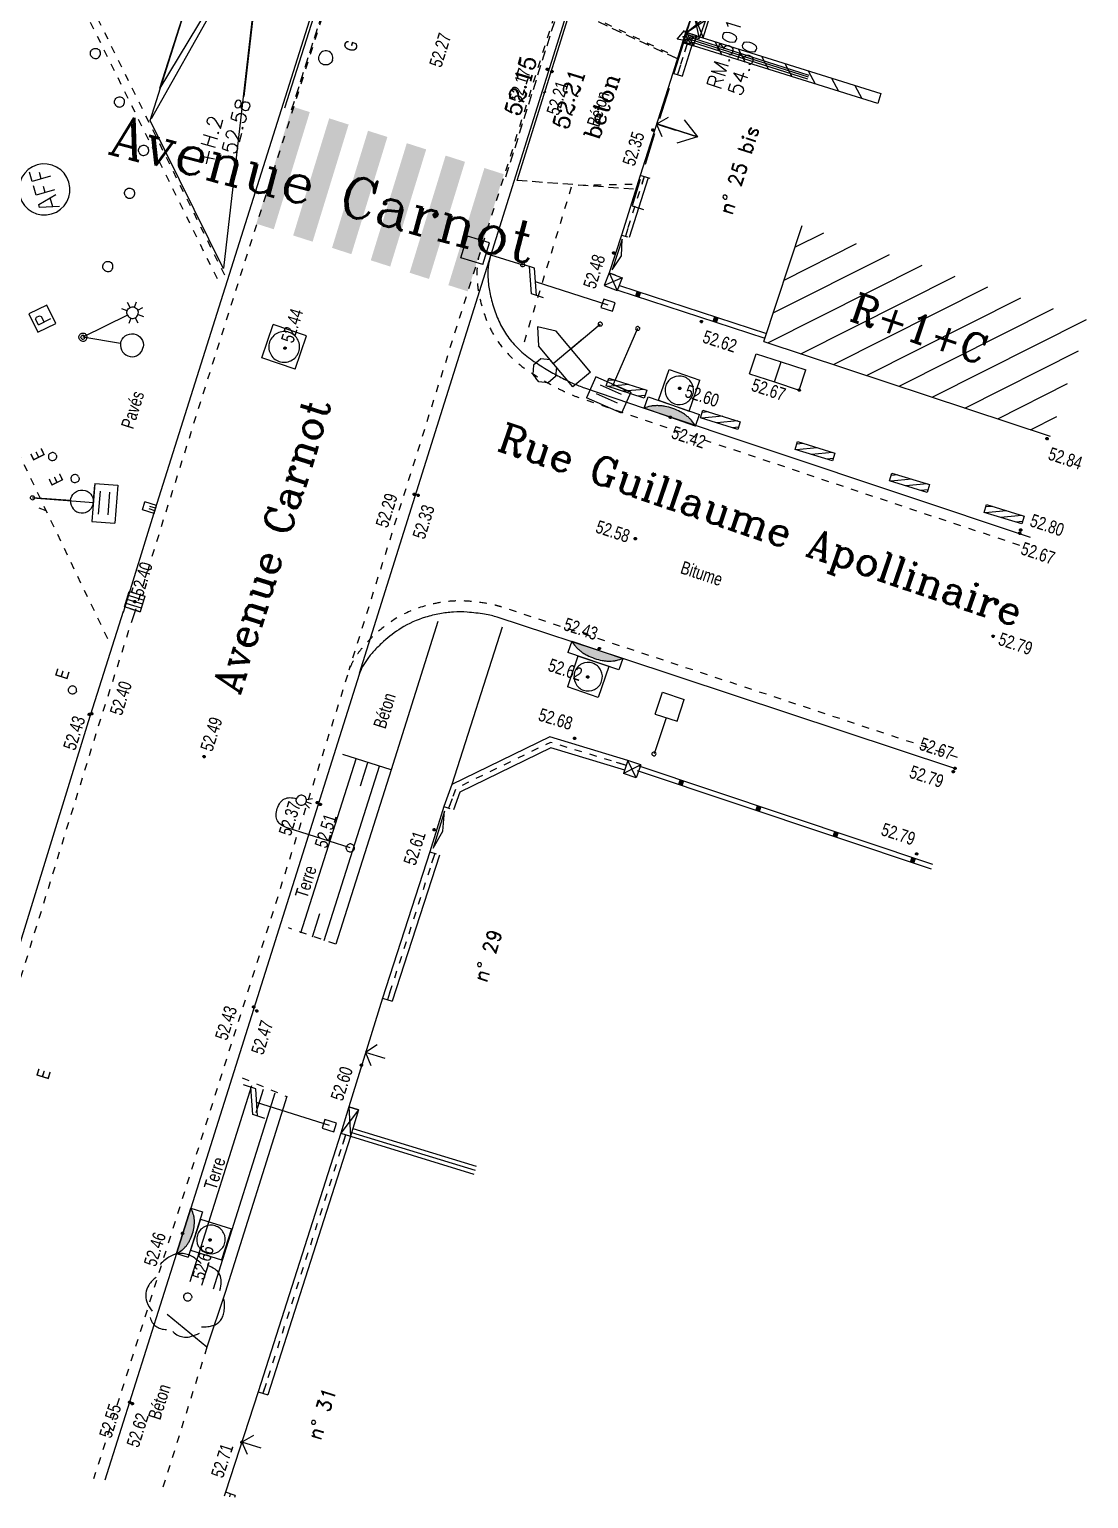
# Model space of a CAD drawing. Extents: x 661856 to 662117, y 6866905 to 6867165.
# Drawn here: x 662031.04 to 662057.04, y 6866904.62 to 6866940.68 of the extents above; entities that cross this region are included whole.
import ezdxf
from ezdxf.enums import TextEntityAlignment as Align

# ---------------------------------------------------------------- set-up
doc = ezdxf.new("R2010")
doc.units = 0
for name, pattern in [('CONTINU', [0]), ('DISCONTIN', [0.75, 0.5, -0.25]), ('HIDDEN', [0.375, 0.25, -0.125]), ('JSI_MCL0', [1, 0.5, 0.5]), ('JSI_TCO', [1, 0.5, 0.5]), ('JSI_TCO2', [1, 0.5, 0.5]), ('JSI_TIC', [0.2, 0.08, 0.01, -0.1, 0.01])]:
    doc.linetypes.add(name, pattern=pattern)
doc.layers.get('0').update_dxf_attribs({"linetype": 'CONTINUOUS'})
for name, color, linetype in [('ACCES', 7, 'CONTINU'), ('ALTI', 140, 'CONTINUOUS'), ('BATI', 6, 'CONTINUOUS'), ('BORDURE', 7, 'CONTINU'), ('COTE_ALTI', 8, 'CONTINU'), ('HACHURE', 7, 'CONTINUOUS'), ('LIGNE_DIVERS', 7, 'CONTINU'), ('LIMITE', 7, 'CONTINUOUS'), ('MARQ-SOL', 6, 'CONTINU'), ('MARQUAGE', 7, 'CONTINUOUS'), ('MOB', 6, 'CONTINUOUS'), ('MUR', 7, 'CONTINU'), ('NOM_DE_VOIE', 7, 'CONTINU'), ('NUMEROS', 1, 'CONTINUOUS'), ('OBJASS', 22, 'CONTINUOUS'), ('OBJDIVERS', 104, 'CONTINUOUS'), ('OBJEAU', 4, 'CONTINUOUS'), ('OBJEDF', 240, 'CONTINUOUS'), ('OBJEP', 220, 'CONTINUOUS'), ('OBJGAZ', 30, 'CONTINUOUS'), ('OUVRAGE_ART_PI', 7, 'CONTINU'), ('POINTS-POLYGO', 7, 'CONTINUOUS'), ('POLYGO', 240, 'CONTINUOUS'), ('SIGNAL', 6, 'CONTINUOUS'), ('TEXTE', 7, 'CONTINUOUS'), ('VEGETATION', 3, 'CONTINUOUS'), ('VOIRIE', 7, 'CONTINUOUS'), ('Z', 4, 'CONTINUOUS')]:
    doc.layers.add(name, color=color, linetype=linetype)
doc.styles.add('36-2', font='romans.shx', dxfattribs={"height": 0.36})
doc.styles.add('5-2', font='romand.shx', dxfattribs={"height": 0.35})
doc.styles.add('7-2', font='romanc.shx', dxfattribs={"height": 0.7})
doc.styles.add('COMPLEX', font='COMPLEX')
doc.styles.add('ROMANS', font='romans.shx', dxfattribs={"width": 0.95, "oblique": 13.5, "height": 5})
doc.styles.get("Standard").update_dxf_attribs({"font": 'ARIALUNI.ttf', "height": 2})
doc.linetypes.add('JSI_HAIED', pattern='A,0.48,0.06,-0.1,[138,jsi_form.shx,S=0.05,R=0,X=-0.1,Y=0],0.06', length=0.7)
doc.linetypes.add('JSI_HAIEG', pattern='A,0.48,0.06,-0.1,[137,jsi_form.shx,S=0.05,R=0,X=-0.1,Y=0],0.06', length=0.7)
doc.linetypes.add('JSI_MUD', pattern='A,0.0001,[130,jsi_form.shx,S=0.5,R=0,X=0.875,Y=0],-0.75', length=0.7501)
doc.linetypes.add('JSI_MUG', pattern='A,0.0001,[130,jsi_form.shx,S=0.5,R=0,X=-0.125,Y=0],-0.75', length=0.7501)
doc.linetypes.add('JSI_MUR', pattern='A,1e-06,-0.5,[130,jsi_form.shx,S=0.7,R=315,X=0.05,Y=0],-0.5', length=1.000001)

# ---------------------------------------------------------------- blocks, each defined once
blk = doc.blocks.new('*X105')
at = {"layer": 'MUR', "color": 7, "linetype": 'CONTINU'}
for p, q in [((610687.512, 133446.035), (610687.683, 133445.714)), ((610688.086, 133445.861), (610688.258, 133445.539)), ((610688.66, 133445.686), (610688.832, 133445.365)), ((610689.234, 133445.512), (610689.406, 133445.191)), ((610689.808, 133445.338), (610689.98, 133445.017)), ((610690.383, 133445.164), (610690.554, 133444.842)), ((610690.957, 133444.989), (610691.128, 133444.668))]:
    blk.add_line(p, q, dxfattribs=at)
blk = doc.blocks.new('P30700')
at = {"color": 0}
blk.add_circle((0, 0), 0.05, dxfattribs=at)
blk.add_attdef('COTE30700', text='', height=0.3).set_placement((0, 0.3), align=Align.CENTER)
blk = doc.blocks.new('P30800')
at = {"color": 0}
blk.add_circle((0, 0), 0.05, dxfattribs=at)
blk.add_attdef('COTE30800', text='', height=0.3).set_placement((0, -0.6), align=Align.CENTER)
blk = doc.blocks.new('P29600')
blk.add_lwpolyline([(0, 0), (1, 0), (1, 1), (0, 1), (0, 0), (1, 1), (0, 1), (1, 0)])
blk = doc.blocks.new('P20900')
for p, q in [((0.999, 0), (0, 0.497)), ((0, 0), (0.999, 0.497)), ((0, 0.497), (0, 0)), ((0.999, 0.497), (0, 0.497)), ((0.999, 0), (0.999, 0.497)), ((0, 0), (0.999, 0))]:
    blk.add_line(p, q)
blk = doc.blocks.new('SU413')
at = {"color": 0, "linetype": 'CONTINUOUS'}
for points in [[(0.429, 1), (0.5, 1.75), (0.571, 1)], [(0.5, 0), (0.5, 1.75), (0.5, 0)], [(0, 0.5), (0, 0)], [(1, 0), (1, 0.5)]]:
    blk.add_lwpolyline(points, dxfattribs=at)
at = {"color": 0, "linetype": 'DISCONTIN'}
blk.add_lwpolyline([(0, 0), (1, 0)], dxfattribs=at)
blk = doc.blocks.new('$B_200')
at = {"color": 0, "linetype": 'BYBLOCK', "flags": 128}
for points in [[(0, -0.5, -0.414214), (-0.5, 0, -0.414214), (0, 0.5)], [(0, -0.5, 0.414214), (0.5, 0, 0.414214), (0, 0.5)]]:
    blk.add_lwpolyline(points, format="xyb", dxfattribs=at)
blk = doc.blocks.new('$B_220')
at = {"color": 0, "linetype": 'BYBLOCK', "flags": 128}
for points in [[(0.297, 0.272, 0.039633), (0.273, 0.344, 0.053426), (0.241, 0.401, 0.147584), (0.154, 0.47, 0.071882), (0.099, 0.483, 0.058066), (0.036, 0.48, 0.043501), (-0.035, 0.463, 0.032041), (-0.113, 0.431)], [(-0.195, 0.351, 0.077685), (-0.303, 0.336, 0.115926), (-0.379, 0.292, 0.119307), (-0.426, 0.217, 0.082378), (-0.441, 0.113)], [(0.461, -0.046, 0.087593), (0.487, 0.033, 0.096392), (0.482, 0.113, 0.080457), (0.446, 0.192, 0.056881), (0.379, 0.272)], [(-0.441, 0.033, 0.03619), (-0.474, -0.044, 0.046233), (-0.492, -0.116, 0.121403), (-0.482, -0.245, 0.119181), (-0.41, -0.354, 0.044648), (-0.351, -0.401, 0.034835), (-0.277, -0.443)], [(0.379, -0.364, 0.076898), (0.431, -0.319, 0.090424), (0.461, -0.265, 0.083207), (0.472, -0.2, 0.062964), (0.461, -0.126)], [(-0.113, -0.443, 0.078382), (0.005, -0.498, 0.113914), (0.113, -0.503, 0.115194), (0.21, -0.458, 0.080222), (0.297, -0.364)]]:
    blk.add_lwpolyline(points, format="xyb", dxfattribs=at)
blk = doc.blocks.new('$B_105')
at = {"color": 0, "linetype": 'BYBLOCK', "flags": 128}
for points in [[(-0.1875, 0.625), (-0.1875, 1)], [(-0.1875, 1), (0.1875, 1)], [(0.1875, 0.625), (0.1875, 1)], [(-0.1875, 0.625), (0.1875, 0.625)], [(0, 0.625), (0, 0)]]:
    blk.add_lwpolyline(points, dxfattribs=at)
blk = doc.blocks.new('$B_101')
at = {"color": 0, "linetype": 'BYBLOCK', "flags": 128}
for points in [[(0, 0.625), (-0.078, 0.625), (-0.188, 0.734), (-0.188, 0.891), (-0.078, 1), (0, 1)], [(0, 0.625), (0.078, 0.625), (0.188, 0.734), (0.188, 0.891), (0.078, 1), (0, 1)], [(0, 0.625), (0, 0)]]:
    blk.add_lwpolyline(points, dxfattribs=at)
blk = doc.blocks.new('$B_107')
at = {"color": 0, "linetype": 'BYBLOCK', "flags": 128}
for points in [[(-0.5, 0.625), (-0.5, 1)], [(-0.5, 1), (0.375, 1)], [(0.375, 0.625), (0.625, 0.8125), (0.375, 1)], [(-0.5, 0.625), (0.375, 0.625)], [(0, 0.625), (0, 0)]]:
    blk.add_lwpolyline(points, dxfattribs=at)
blk = doc.blocks.new('$B_100')
at = {"color": 0, "linetype": 'BYBLOCK', "flags": 128}
for points in [[(0, 0.625, -0.4142136), (-0.1875, 0.8125, -0.4142136), (0, 1)], [(0, 0.625, 0.4142136), (0.1875, 0.8125, 0.4142136), (0, 1)]]:
    blk.add_lwpolyline(points, format="xyb", dxfattribs=at)
blk.add_lwpolyline([(0, 0.625), (0, 0)], dxfattribs=at)
blk = doc.blocks.new('$Y_001')
at = {"color": 0, "linetype": 'BYBLOCK', "flags": 128}
for points in [[(-0.5, 0), (0.5, 0)], [(0, -0.5), (0, 0.5)]]:
    blk.add_lwpolyline(points, dxfattribs=at)
blk = doc.blocks.new('$Y_004')
at = {"color": 0, "linetype": 'BYBLOCK', "flags": 128}
blk.add_lwpolyline([(0, 0.5), (0.43, -0.25), (-0.43, -0.25)], close=True, dxfattribs=at)
blk = doc.blocks.new('TCPOINT')
at = {"color": 0}
blk.add_point((0, 0), dxfattribs=at)
at = {"layer": 'NUMEROS', "style": '36-2'}
blk.add_attdef('MAT', (0.1, 0.1), '', height=0.36, dxfattribs=at)
at = {"layer": 'Z', "style": 'ROMANS'}
blk.add_attdef('ALT', text='', height=0.36, dxfattribs=at).set_placement((0.1, -0.1), align=Align.TOP_LEFT)
blk = doc.blocks.new('$B_130')
at = {"color": 0, "linetype": 'BYBLOCK', "flags": 128}
for points in [[(0, 0), (0, 0.812, -0.08), (0.012, 0.895, -0.117647), (0.047, 0.953, -0.117647), (0.105, 0.988, -0.08), (0.188, 1, -0.08), (0.27, 0.988, -0.117647), (0.328, 0.953, -0.117647), (0.363, 0.895, -0.08), (0.375, 0.812)], [(0.375, 0.688, -0.414214), (0.312, 0.75, -0.414214), (0.375, 0.812)], [(0.375, 0.688, 0.414214), (0.438, 0.75, 0.414214), (0.375, 0.812)]]:
    blk.add_lwpolyline(points, format="xyb", dxfattribs=at)
for points in [[(0.344, 0.688), (0.312, 0.625)], [(0.375, 0.688), (0.375, 0.625)], [(0.406, 0.688), (0.438, 0.625)]]:
    blk.add_lwpolyline(points, dxfattribs=at)
blk = doc.blocks.new('$B_140')
at = {"color": 0, "linetype": 'BYBLOCK', "flags": 128}
for points in [[(-0.067, 0.973), (-0.133, 1.039)], [(0.067, 0.973), (0.133, 1.039)], [(-0.094, 0.906), (-0.188, 0.906)], [(-0.067, 0.839), (-0.133, 0.773)], [(0, 0.812), (0, 0)], [(0.067, 0.839), (0.133, 0.773)], [(0.094, 0.906), (0.188, 0.906)]]:
    blk.add_lwpolyline(points, dxfattribs=at)
for points in [[(0, 0.812, -0.414214), (-0.094, 0.906, -0.414214), (0, 1), (0, 1.094)], [(0, 0.812, 0.414214), (0.094, 0.906, 0.414214), (0, 1)]]:
    blk.add_lwpolyline(points, format="xyb", dxfattribs=at)
blk = doc.blocks.new('$B_137')
at = {"color": 0, "linetype": 'BYBLOCK', "flags": 128}
for points in [[(-0.156, 0.875), (0.156, 1), (0.156, 1.156)], [(-0.156, 0.781), (-0.156, 0.938), (0.156, 1.062)], [(0, 0), (0, 0.938)]]:
    blk.add_lwpolyline(points, dxfattribs=at)
blk.add_lwpolyline([(-0.055, -0.075), (0.055, -0.075), (0.055, 0.075), (-0.055, 0.075)], close=True)
blk = doc.blocks.new('$B_021')
at = {"color": 0, "linetype": 'BYBLOCK', "flags": 128}
for points in [[(0, 0), (0, 1)], [(0, 1), (1, 1)], [(0, 0), (1, 0)], [(0.34, 0), (0.34, 0.5)], [(0.66, 0), (0.66, 0.5)], [(1, 0), (1, 1)]]:
    blk.add_lwpolyline(points, dxfattribs=at)
blk = doc.blocks.new('$B_001')
at = {"color": 0, "linetype": 'BYBLOCK', "flags": 128}
for points in [[(0, 0), (0, 1)], [(0, 1), (1, 1)], [(1, 0), (1, 1)], [(0, 0), (1, 0)]]:
    blk.add_lwpolyline(points, dxfattribs=at)
blk = doc.blocks.new('$B_022')
at = {"linetype": 'CONTINUOUS'}
blk.add_hatch(color=0, dxfattribs=at).paths.add_polyline_path([(0, 0, -0.003152), (0.012, 0.046, -0.003339), (0.024, 0.091, -0.003542), (0.036, 0.134, -0.003763), (0.049, 0.176, -0.004003), (0.062, 0.216, -0.004264), (0.075, 0.255, -0.004549), (0.088, 0.292, -0.00486), (0.102, 0.328, -0.005201), (0.115, 0.363, -0.005573), (0.129, 0.396, -0.005981), (0.144, 0.427, -0.006428), (0.158, 0.457, -0.006917), (0.173, 0.486, -0.007452), (0.188, 0.513, -0.008037), (0.203, 0.538, -0.008675), (0.219, 0.562, -0.009368), (0.234, 0.585, -0.010119), (0.25, 0.606, -0.010926), (0.267, 0.626, -0.011786), (0.283, 0.645, -0.012694), (0.3, 0.661, -0.013638), (0.317, 0.677, -0.0146), (0.334, 0.691, -0.015558), (0.352, 0.703, -0.016481), (0.369, 0.714, -0.017333), (0.387, 0.724, -0.018074), (0.405, 0.732, -0.018665), (0.424, 0.738, -0.038382), (0.461, 0.747, -0.038235), (0.5, 0.75, -0.038235), (0.539, 0.747, -0.038382), (0.576, 0.738, -0.018665), (0.595, 0.732, -0.018074), (0.613, 0.724, -0.017333), (0.631, 0.714, -0.016481), (0.648, 0.703, -0.015558), (0.666, 0.691, -0.0146), (0.683, 0.677, -0.013638), (0.7, 0.661, -0.012694), (0.717, 0.645, -0.011786), (0.733, 0.626, -0.010926), (0.75, 0.606, -0.010119), (0.766, 0.585, -0.009368), (0.781, 0.562, -0.008675), (0.797, 0.538, -0.008037), (0.812, 0.513, -0.007452), (0.827, 0.486, -0.006917), (0.842, 0.457, -0.006428), (0.856, 0.427, -0.005981), (0.871, 0.396, -0.005573), (0.885, 0.363, -0.005201), (0.898, 0.328, -0.00486), (0.912, 0.292, -0.004549), (0.925, 0.255, -0.004264), (0.938, 0.216, -0.004003), (0.951, 0.176, -0.003763), (0.964, 0.134, -0.003542), (0.976, 0.091, -0.003339), (0.988, 0.046, -0.003152), (1, 0)])
at = {"color": 0, "linetype": 'BYBLOCK', "flags": 128}
for points in [[(0, 0), (0, 1)], [(0, 1), (1, 1)], [(1, 0), (1, 1)]]:
    blk.add_lwpolyline(points, dxfattribs=at)
blk.add_lwpolyline([(0, 0, -0.03104), (0.102, 0.328, -0.02309), (0.158, 0.457, -0.030952), (0.219, 0.562, -0.042061), (0.283, 0.645, -0.056471), (0.352, 0.703, -0.151134), (0.5, 0.75, -0.151134), (0.648, 0.703, -0.056471), (0.717, 0.645, -0.042061), (0.781, 0.562, -0.030952), (0.842, 0.457, -0.02309), (0.898, 0.328, -0.03104), (1, 0)], format="xyb", close=True, dxfattribs=at)
blk = doc.blocks.new('$B_020')
at = {"color": 0, "linetype": 'BYBLOCK', "flags": 128}
for points in [[(0, 0), (0, 1)], [(0, 1), (1, 1)], [(1, 0), (1, 1)], [(0, 0), (1, 0)]]:
    blk.add_lwpolyline(points, dxfattribs=at)
for points in [[(0.5, 0.0625, -0.4142136), (0.0625, 0.5, -0.4142136), (0.5, 0.9375)], [(0.5, 0.0625, 0.4142136), (0.9375, 0.5, 0.4142136), (0.5, 0.9375)]]:
    blk.add_lwpolyline(points, format="xyb", dxfattribs=at)
blk = doc.blocks.new('$B_115')
at = {"color": 0, "linetype": 'BYBLOCK', "flags": 128}
for points in [[(-0.312, 1), (-0.312, 1.375), (0.312, 1.375)], [(-0.312, 1), (0.312, 1), (0.312, 1.375)], [(-0.188, 1.25), (0.188, 1.25)], [(0.031, 1), (-0.281, 1)], [(-0.188, 1.094), (0.188, 1.094)], [(0, 0), (0, 1)]]:
    blk.add_lwpolyline(points, dxfattribs=at)
blk = doc.blocks.new('$B_038')
at = {"color": 0, "linetype": 'BYBLOCK', "flags": 128}
blk.add_lwpolyline([(-0.5, 0.5), (0.5, 0.5), (0.5, -0.5), (-0.5, -0.5)], close=True, dxfattribs=at)
for points in [[(-0.344, 0.5), (-0.5, 0.188)], [(0.031, 0.5), (-0.469, -0.5)], [(0.438, 0.5), (-0.062, -0.5)], [(0.5, -0.188), (0.344, -0.5)]]:
    blk.add_lwpolyline(points, dxfattribs=at)
blk = doc.blocks.new('$B_230')
blk.add_lwpolyline([(-0.498, -0.488), (0.498, -0.488), (0.498, 0.488), (-0.498, 0.488)], close=True)
at = {"color": 0, "linetype": 'BYBLOCK', "flags": 128}
for points in [[(-0.193, 0.309), (0.119, 0.315), (0.184, 0.222), (0.186, 0.066), (0.125, 0.002), (-0.187, -0.003)], [(-0.193, 0.309), (-0.181, -0.378)]]:
    blk.add_lwpolyline(points, dxfattribs=at)
blk = doc.blocks.new('$B_206')
at = {"color": 0, "linetype": 'BYBLOCK', "flags": 128}
blk.add_lwpolyline([(0, -0.5, -1), (0, 0.5, -1)], format="xyb", close=True, dxfattribs=at)
for points in [[(-0.406, -0.188), (-0.312, 0.188), (-0.25, 0.188), (-0.156, -0.188)], [(-0.062, -0.188), (-0.062, 0.188), (0.125, 0.188)], [(-0.062, 0), (0.062, 0)], [(0.219, -0.188), (0.219, 0.188), (0.406, 0.188)], [(0.219, 0), (0.344, 0)], [(-0.375, -0.062), (-0.188, -0.062)]]:
    blk.add_lwpolyline(points, dxfattribs=at)
blk = doc.blocks.new('$B_030')
at = {"color": 0, "linetype": 'BYBLOCK', "flags": 128}
for points in [[(0, 0), (0, 1)], [(0, 1), (1, 1)], [(0, 1), (1, 0)], [(0, 0), (1, 1)], [(1, 0), (1, 1)], [(0, 0), (1, 0)]]:
    blk.add_lwpolyline(points, dxfattribs=at)
blk = doc.blocks.new('$B_028')
at = {"color": 0, "linetype": 'BYBLOCK', "flags": 128}
for points in [[(0, 0.5), (0, -0.5), (0.094, -0.062)], [(-0.5, -0.5), (-0.5, 0)], [(0.5, 0), (0.5, -0.5)], [(-0.094, -0.062), (0, -0.5)], [(-0.5, -0.5), (0.5, -0.5)]]:
    blk.add_lwpolyline(points, dxfattribs=at)
blk = doc.blocks.new('$B_027')
at = {"color": 0, "linetype": 'BYBLOCK', "flags": 128}
for points in [[(-0.5, -0.5), (0.5, -0.5), (0.5, -0.188)], [(-0.5, -0.5), (-0.5, -0.188)]]:
    blk.add_lwpolyline(points, dxfattribs=at)
blk.add_lwpolyline([(-0.406, -0.406), (0.406, -0.406), (0, -0.188)], close=True, dxfattribs=at)
blk = doc.blocks.new('$B_210')
at = {"linetype": 'CONTINUOUS'}
blk.add_hatch(color=0, dxfattribs=at).paths.add_polyline_path([(0, -0.5, -1), (0, 0.5, -1)])
at = {"color": 0, "linetype": 'BYBLOCK', "flags": 128}
blk.add_lwpolyline([(0, -0.5, -1), (0, 0.5, -1)], format="xyb", close=True, dxfattribs=at)
blk = doc.blocks.new('GEOCARR1')
at = {"const_width": 1}
blk.add_lwpolyline([(0, 0), (0, 1)], dxfattribs=at)

msp = doc.modelspace()

# ---------------------------------------------------------------- hatches: boundary and pattern name
at = {"layer": 'HACHURE', "linetype": 'CONTINUOUS', "ltscale": 2}
h = msp.add_hatch(dxfattribs=at)
h.set_pattern_fill('_USER', color=256, scale=0.6, angle=26.73, style=0, pattern_type=0)
h.set_pattern_definition([(26.72998, (661958.265, 6866695.073), (-0.2698718, 0.5358817), [])])
h.paths.add_polyline_path([(662049.066, 6866933.019), (662050.007, 6866935.868), (662057.041, 6866933.546), (662056.101, 6866930.697)])
at = {"layer": 'MARQUAGE', "linetype": 'CONTINUOUS', "ltscale": 2}
for points in [[(662037.04, 6866935.776), (662036.611, 6866935.913), (662037.495, 6866938.789), (662037.924, 6866938.652)], [(662037.993, 6866935.471), (662037.516, 6866935.624), (662038.4, 6866938.499), (662038.877, 6866938.347)], [(662038.945, 6866935.166), (662038.469, 6866935.319), (662039.353, 6866938.194), (662039.829, 6866938.042)], [(662039.898, 6866934.861), (662039.421, 6866935.014), (662040.305, 6866937.889), (662040.781, 6866937.737)], [(662040.85, 6866934.557), (662040.374, 6866934.709), (662041.258, 6866937.585), (662041.734, 6866937.432)], [(662041.802, 6866934.252), (662041.326, 6866934.404), (662042.21, 6866937.28), (662042.686, 6866937.127)]]:
    msp.add_hatch(color=256, dxfattribs=at).paths.add_polyline_path(points)
at = {"layer": 'OBJASS', "linetype": 'CONTINUOUS', "ltscale": 2}
h = msp.add_hatch(dxfattribs=at)
h.set_pattern_fill('_USER', color=256, scale=0.1, angle=-17.2244, style=0, pattern_type=0)
h.set_pattern_definition([(342.776, (662033.75806, 6866926.38727), (0.029612, 0.095515), [])])
h.paths.add_polyline_path([(662033.758, 6866926.387), (662033.376, 6866926.506), (662033.494, 6866926.888), (662033.876, 6866926.769)])

# ---------------------------------------------------------------- linework, layer by layer
at = {"layer": 'BATI', "linetype": 'JSI_TCO2', "ltscale": 2, "elevation": 57.333, "flags": 128}
for points in [[(662049.066, 6866933.019), (662050.007, 6866935.868)], [(662049.066, 6866933.019), (662056.101, 6866930.697)]]:
    msp.add_lwpolyline(points, dxfattribs=at)
at = {"layer": 'BORDURE', "color": 7, "linetype": 'CONTINUOUS'}
for points in [[(662046.608, 6866968.243), (662040.149, 6866947.693), (662037.301, 6866938.749)], [(662043.013, 6866936.972), (662046.569, 6866948.341)]]:
    msp.add_lwpolyline(points, dxfattribs=at)
at = {"layer": 'BORDURE', "linetype": 'JSI_TCO', "ltscale": 2, "elevation": 57.333, "flags": 128}
for points in [[(662050.551, 6866961.222), (662042.36, 6866935.128, 0.051444), (662042.303, 6866934.847, 0.042703), (662042.301, 6866934.531, 0.034153), (662042.351, 6866934.183, 0.027009), (662042.456, 6866933.8, 0.039622), (662042.608, 6866933.434, 0.041783), (662042.812, 6866933.107, 0.044661), (662043.089, 6866932.798, 0.041913), (662043.426, 6866932.534, 0.0115), (662043.769, 6866932.317, 0.013918), (662044.09, 6866932.137, 0.017067), (662044.39, 6866931.992, 0.021196), (662044.668, 6866931.883), (662046.13, 6866931.384), (662055.606, 6866928.22)], [(662053.736, 6866922.551), (662045.607, 6866925.243), (662042.527, 6866926.253, 0.021525), (662042.383, 6866926.293, 0.015816), (662042.213, 6866926.327, 0.021203), (662041.79, 6866926.377, 0.035946), (662041.448, 6866926.38, 0.029886), (662041.114, 6866926.338, 0.026229), (662040.765, 6866926.253, 0.067038), (662040.163, 6866925.981, 0.044736), (662039.737, 6866925.659, 0.022189), (662039.52, 6866925.447, 0.028339), (662039.348, 6866925.241, 0.036358), (662039.221, 6866925.041, 0.046036), (662039.138, 6866924.847), (662035.007, 6866911.748), (662032.889, 6866905.069)]]:
    msp.add_lwpolyline(points, format="xyb", dxfattribs=at)
for points in [[(662033.349, 6866926.379), (662034.13, 6866928.898), (662041.016, 6866950.716)], [(662042.36, 6866935.128), (662039.139, 6866924.873)], [(662026.904, 6866905.856), (662029.717, 6866914.721), (662032.49, 6866923.693), (662033.352, 6866926.402)], [(662041.064, 6866926.147), (662039.923, 6866922.505), (662038.733, 6866922.884)], [(662042.649, 6866926.011), (662041.41, 6866922.144)], [(662039.923, 6866922.505), (662038.56, 6866918.23)], [(662037.358, 6866914.49), (662035.844, 6866909.675)], [(662035.844, 6866909.675), (662035.399, 6866908.333), (662034.422, 6866909.14)]]:
    msp.add_lwpolyline(points, dxfattribs=at)
at = {"layer": 'LIGNE_DIVERS', "color": 7, "linetype": 'HIDDEN'}
for points in [[(662041.28, 6866950.707), (662037.47, 6866938.696)], [(662042.737, 6866937.062), (662046.052, 6866947.616)], [(662046.933, 6866939.966), (662044.316, 6866941.19)], [(662043.012, 6866936.983), (662045.872, 6866936.767)]]:
    msp.add_lwpolyline(points, dxfattribs=at)
at = {"layer": 'LIMITE', "linetype": 'JSI_MUG', "ltscale": 0.24}
msp.add_line((662047.195, 6866940.354, 109.738), (662047.123, 6866940.125, 109.723), dxfattribs=at)
at = {"layer": 'LIMITE', "linetype": 'JSI_MUD', "ltscale": 0.24}
msp.add_line((662047.02, 6866939.801, 109.702), (662046.947, 6866939.572, 109.687), dxfattribs=at)
at = {"layer": 'LIMITE', "linetype": 'JSI_MUG', "ltscale": 0.2}
msp.add_line((662046.132, 6866937.068, 109.693), (662046.072, 6866936.878, 109.711), dxfattribs=at)
at = {"layer": 'LIMITE', "linetype": 'JSI_MUD', "ltscale": 0.2}
msp.add_line((662045.731, 6866935.795, 109.81), (662045.67, 6866935.605, 109.828), dxfattribs=at)
at = {"layer": 'LIMITE', "linetype": 'JSI_MUG', "ltscale": 0.25}
for p, q in [((662040.993, 6866920.456, 109.937), (662040.915, 6866920.218, 109.937)), ((662038.802, 6866913.548, 109.981), (662038.726, 6866913.31, 109.983)), ((662035.971, 6866904.735, 110.029), (662035.949, 6866904.666, 110.033))]:
    msp.add_line(p, q, dxfattribs=at)
at = {"layer": 'LIMITE', "linetype": 'JSI_MUD', "ltscale": 0.25}
for p, q in [((662039.905, 6866917.104, 109.934), (662039.828, 6866916.866, 109.934)), ((662036.851, 6866907.443, 110.031), (662036.775, 6866907.205, 110.033))]:
    msp.add_line(p, q, dxfattribs=at)
at = {"layer": 'LIMITE', "linetype": 'JSI_TCO', "ltscale": 2, "elevation": 57.333, "flags": 128}
for points in [[(662047.081, 6866940.39), (662046.833, 6866939.608)], [(662047.31, 6866940.318), (662047.062, 6866939.536)], [(662046.037, 6866937.099), (662045.575, 6866935.635)], [(662046.228, 6866937.038), (662045.766, 6866935.574)], [(662045.73, 6866922.736), (662043.818, 6866923.316), (662041.41, 6866922.144), (662041.213, 6866921.608)], [(662045.658, 6866922.497), (662043.839, 6866923.048), (662041.61, 6866921.963), (662041.448, 6866921.522)], [(662040.874, 6866920.494), (662039.709, 6866916.905)], [(662041.111, 6866920.417), (662039.947, 6866916.827)], [(662038.683, 6866913.586), (662036.656, 6866907.243)], [(662038.921, 6866913.51), (662036.894, 6866907.167)], [(662035.853, 6866904.774), (662035.823, 6866904.683)], [(662036.09, 6866904.696), (662036.075, 6866904.649)]]:
    msp.add_lwpolyline(points, dxfattribs=at)
at = {"layer": 'LIMITE', "linetype": 'JSI_TIC', "ltscale": 2, "elevation": 57.333, "flags": 128}
for points in [[(662047.195, 6866940.354), (662046.947, 6866939.572)], [(662046.132, 6866937.068), (662045.67, 6866935.605)], [(662045.694, 6866922.617), (662043.829, 6866923.182), (662041.51, 6866922.053), (662041.331, 6866921.565)], [(662040.993, 6866920.456), (662039.828, 6866916.866)], [(662038.802, 6866913.548), (662036.775, 6866907.205)], [(662035.971, 6866904.735), (662035.949, 6866904.666)]]:
    msp.add_lwpolyline(points, dxfattribs=at)
at = {"layer": 'LIMITE', "elevation": 57.333, "flags": 128}
for points in [[(662047.283, 6866940.375), (662050.142, 6866939.466)], [(662047.313, 6866940.471), (662050.172, 6866939.561)], [(662038.922, 6866913.514), (662041.953, 6866912.585)], [(662038.981, 6866913.705), (662042.011, 6866912.777)]]:
    msp.add_lwpolyline(points, dxfattribs=at)
at = {"layer": 'LIMITE', "linetype": 'JSI_MUR', "ltscale": 0.1, "elevation": 57.333, "flags": 128}
msp.add_lwpolyline([(662047.298, 6866940.423), (662050.157, 6866939.514)], dxfattribs=at)
at = {"layer": 'LIMITE', "linetype": 'CONTINUOUS', "ltscale": 2, "elevation": 57.333, "flags": 128}
for points in [[(662045.489, 6866934.283), (662049.095, 6866933.107)], [(662053.221, 6866920.185), (662046.007, 6866922.596)]]:
    msp.add_lwpolyline(points, dxfattribs=at)
at = {"layer": 'LIMITE', "ltscale": 2, "elevation": 57.333, "flags": 128}
for points in [[(662045.526, 6866934.398), (662049.132, 6866933.221)], [(662053.183, 6866920.072), (662045.969, 6866922.482)]]:
    msp.add_lwpolyline(points, dxfattribs=at)
at = {"layer": 'LIMITE', "linetype": 'JSI_MUG', "ltscale": 0.25, "elevation": 57.333, "flags": 128}
msp.add_lwpolyline([(662045.694, 6866922.617), (662045.455, 6866922.689)], dxfattribs=at)
at = {"layer": 'LIMITE', "linetype": 'JSI_MUD', "ltscale": 0.25, "elevation": 57.333, "flags": 128}
msp.add_lwpolyline([(662041.417, 6866921.8), (662041.331, 6866921.565)], dxfattribs=at)
at = {"layer": 'LIMITE', "linetype": 'JSI_MUR', "ltscale": 0.2, "elevation": 57.333, "flags": 128}
msp.add_lwpolyline([(662038.951, 6866913.609), (662041.982, 6866912.681)], dxfattribs=at)
at = {"layer": 'MARQ-SOL', "color": 6, "linetype": 'CONTINUOUS'}
msp.add_lwpolyline([(662036.314, 6866939.038), (662037.498, 6866949.442), (662038.41, 6866949.292), (662040.626, 6866949.807), (662034.244, 6866939.242), (662037.51, 6866949.423)], dxfattribs=at)
at = {"layer": 'MARQUAGE', "linetype": 'JSI_MCL0', "ltscale": 2, "elevation": 57.333, "flags": 128}
for points in [[(662035.802, 6866934.803), (662034.003, 6866938.446), (662037.483, 6866949.445), (662040.415, 6866949.817), (662034.034, 6866938.49)], [(662037.483, 6866949.445), (662035.803, 6866934.825)]]:
    msp.add_lwpolyline(points, dxfattribs=at)
at = {"layer": 'MUR', "color": 7, "linetype": 'CONTINUOUS'}
msp.add_lwpolyline([(662047.342, 6866940.277), (662047.417, 6866940.524), (662051.942, 6866939.108), (662051.865, 6866938.863), (662047.342, 6866940.277)], dxfattribs=at)
at = {"layer": 'OBJASS', "linetype": 'JSI_TCO', "ltscale": 2, "elevation": 57.333, "flags": 128}
msp.add_lwpolyline([(662033.758, 6866926.387), (662033.376, 6866926.506), (662033.494, 6866926.888), (662033.876, 6866926.769)], close=True, dxfattribs=at)
at = {"layer": 'POLYGO', "linetype": 'CONTINUOUS'}
msp.add_point((662047.089, 6866940.496, 111.633), dxfattribs=at)
at = {"layer": 'VEGETATION', "linetype": 'JSI_HAIEG', "ltscale": 2, "elevation": 57.333, "flags": 128}
for points in [[(662037.703, 6866918.503), (662039.066, 6866922.778)], [(662034.985, 6866909.945), (662036.5, 6866914.76)]]:
    msp.add_lwpolyline(points, dxfattribs=at)
at = {"layer": 'VEGETATION', "linetype": 'JSI_HAIED', "ltscale": 2, "elevation": 57.333, "flags": 128}
for points in [[(662038.274, 6866918.321), (662039.638, 6866922.596)], [(662035.558, 6866909.765), (662037.072, 6866914.58)]]:
    msp.add_lwpolyline(points, dxfattribs=at)
at = {"layer": 'VEGETATION', "linetype": 'JSI_MUD', "ltscale": 0.6, "elevation": 57.333, "flags": 128}
for points in [[(662039.169, 6866922.115), (662039.352, 6866922.687)], [(662036.606, 6866914.098), (662036.786, 6866914.67)]]:
    msp.add_lwpolyline(points, dxfattribs=at)
at = {"layer": 'VEGETATION', "linetype": 'JSI_MUG', "ltscale": 0.6, "elevation": 57.333, "flags": 128}
for points in [[(662037.988, 6866918.412), (662038.171, 6866918.984)], [(662035.272, 6866909.855), (662035.452, 6866910.427)]]:
    msp.add_lwpolyline(points, dxfattribs=at)
at = {"layer": 'VOIRIE', "linetype": 'JSI_TIC', "ltscale": 2, "elevation": 57.333, "flags": 128}
for points in [[(662050.293, 6866961.303), (662042.102, 6866935.209, 0.050882), (662042.035, 6866934.878, 0.043357), (662042.031, 6866934.512, 0.033882), (662042.086, 6866934.13, 0.027314), (662042.199, 6866933.716, 0.039767), (662042.368, 6866933.31, 0.041697), (662042.596, 6866932.945, 0.044469), (662042.904, 6866932.602, 0.042007), (662043.277, 6866932.308, 0.01168), (662043.634, 6866932.083, 0.014026), (662043.971, 6866931.895, 0.017036), (662044.286, 6866931.743, 0.020912), (662044.581, 6866931.628), (662046.044, 6866931.128), (662055.521, 6866927.964)], [(662053.821, 6866922.808), (662045.692, 6866925.5), (662042.611, 6866926.51, 0.02088), (662042.452, 6866926.554, 0.015783), (662042.266, 6866926.592, 0.021812), (662041.812, 6866926.646, 0.035962), (662041.431, 6866926.649, 0.029702), (662041.067, 6866926.603, 0.02634), (662040.688, 6866926.512, 0.067198), (662040.021, 6866926.211, 0.044853), (662039.557, 6866925.86, 0.022453), (662039.32, 6866925.628, 0.028046), (662039.131, 6866925.401, 0.037172), (662038.98, 6866925.163, 0.045239), (662038.881, 6866924.928), (662034.749, 6866911.829), (662032.617, 6866905.104)]]:
    msp.add_lwpolyline(points, format="xyb", dxfattribs=at)
for points in [[(662033.607, 6866926.299), (662034.388, 6866928.817), (662041.274, 6866950.634)], [(662028.997, 6866948.013), (662035.697, 6866934.468)], [(662029.176, 6866948.101), (662035.877, 6866934.556)], [(662044.477, 6866941.159), (662045.506, 6866940.684), (662046.887, 6866940.028)], [(662045.835, 6866936.876), (662044.355, 6866936.849), (662043.169, 6866932.962)], [(662042.102, 6866935.209), (662038.881, 6866924.954)], [(662032.964, 6866925.723), (662031.454, 6866928.869), (662030.5, 6866930.869)], [(662031.454, 6866928.869), (662031.102, 6866928.997)], [(662027.176, 6866905.82), (662029.975, 6866914.64), (662032.748, 6866923.612), (662033.609, 6866926.321)], [(662038.56, 6866918.23), (662037.399, 6866918.627)], [(662036.263, 6866914.951), (662037.358, 6866914.49)], [(662035.399, 6866908.333), (662034.311, 6866904.881)]]:
    msp.add_lwpolyline(points, dxfattribs=at)

# ---------------------------------------------------------------- block references
at = {"layer": 'ACCES', "color": 7, "linetype": 'CONTINU', "xscale": 4.199925000009284, "yscale": 0.5840734001840984, "rotation": 252.5386627093121}
msp.add_blockref('SU413', (662047.094, 6866940.356), dxfattribs=at)
at = {"layer": 'ALTI', "linetype": 'CONTINUOUS'}
for p, xscale, yscale, rotation in [((662043.756, 6866939.703, 57.333), 0.0599999997911083, 0.0599999997911083, 252.5727079978222), ((662043.871, 6866939.647, 57.333), 0.0599999997911083, 0.0599999997911083, 252.5727079978222), ((662046.347, 6866938.211, 57.333), 0.0600000004205544, 0.0600000004205544, 252.494724153924), ((662045.385, 6866935.196, 57.333), 0.0600000004205544, 0.0600000004205544, 252.494724153924), ((662047.538, 6866933.51, 57.333), 0.0599999999246437, 0.0599999999246437, 341.9324410857304), ((662037.314, 6866932.859, 57.333), 0.0599999995806263, 0.0599999995806263, 72.48298070483045), ((662047.004, 6866931.872, 57.333), 0.0599999999070001, 0.0599999999070001, 341.5375878098773), ((662049.937, 6866931.829, 57.333), 0.0599999999757288, 0.0599999999757288, 341.7299761921943), ((662046.776, 6866931.161, 57.333), 0.0599999999070001, 0.0599999999070001, 341.5375878098773), ((662056.021, 6866930.638, 57.333), 0.0599999999757288, 0.0599999999757288, 341.7299761921943), ((662040.487, 6866929.268, 57.333), 0.0599999996556055, 0.0599999996556055, 252.5638258964828), ((662040.583, 6866929.244, 57.333), 0.0599999996556055, 0.0599999996556055, 252.5638258964828), ((662055.352, 6866928.311, 57.333), 0.0599999999070001, 0.0599999999070001, 341.5375878098773), ((662055.372, 6866928.394, 57.333), 0.0599999999070001, 0.0599999999070001, 341.5375878098773), ((662045.915, 6866928.181, 57.333), 0.0599999999834907, 0.0599999999834907, 161.8430412196143), ((662033.626, 6866926.637, 57.333), 0.0600000001309825, 0.0600000001309825, 72.77558975074507), ((662054.698, 6866925.787, 57.333), 0.0600000002020631, 0.0600000002020631, 341.5373675667409), ((662045.029, 6866925.485, 57.333), 0.0599999999965991, 0.0599999999965991, 161.8447989326461), ((662044.746, 6866924.787, 57.333), 0.0599999999965991, 0.0599999999965991, 161.8447989326461), ((662032.514, 6866923.866, 57.333), 0.0600000003378348, 0.0600000003378348, 72.36364265666863), ((662032.571, 6866923.888, 57.333), 0.0600000003378348, 0.0600000003378348, 72.36364265666863), ((662044.422, 6866923.282, 57.333), 0.0599999999600271, 0.0599999999600271, 163.1391331887449), ((662035.33, 6866922.832, 57.333), 0.0600000003615258, 0.0600000003615258, 72.36347526929326), ((662053.759, 6866922.544, 57.333), 0.0600000000596087, 0.0600000000596087, 161.6775087516267), ((662053.717, 6866922.465, 57.333), 0.0600000000596087, 0.0600000000596087, 161.6775087516267), ((662038.109, 6866921.704, 57.333), 0.0600000003539924, 0.0600000003539924, 252.4937989413453), ((662038.181, 6866921.657, 57.333), 0.0600000003539924, 0.0600000003539924, 252.4937989413453), ((662040.978, 6866921.039, 57.333), 0.0600000002574974, 0.0600000002574974, 252.0231915399535), ((662052.819, 6866920.446, 57.333), 0.0600000000163253, 0.0600000000163253, 161.5224176701782), ((662036.547, 6866916.687, 57.333), 0.0600000003539924, 0.0600000003539924, 252.4937989413453), ((662036.623, 6866916.589, 57.333), 0.0600000003539924, 0.0600000003539924, 252.4937989413453), ((662039.19, 6866915.259, 57.333), 0.0600000002574974, 0.0600000002574974, 252.0231915399535), ((662034.8, 6866911.132, 57.333), 0.0600000000163565, 0.0600000000163565, 252.4081044048811), ((662035.475, 6866910.97, 57.333), 0.0599999999769088, 0.0599999999769088, 252.5389967375373), ((662033.502, 6866906.982, 57.333), 0.0600000000163565, 0.0600000000163565, 252.4081044048811), ((662033.567, 6866906.949, 57.333), 0.0600000000163565, 0.0600000000163565, 252.4081044048811), ((662036.257, 6866906.003, 57.333), 0.060000000008733, 0.060000000008733, 251.8622094083074)]:
    msp.add_blockref('$B_210', p, dxfattribs=dict(at, xscale=xscale, yscale=yscale, rotation=rotation))
at = {"layer": 'COTE_ALTI', "color": 8}
ref = msp.add_blockref('P30700', (662043.674, 6866939.131, 52.154), dxfattribs=dict(at, xscale=0.2000000003706532, yscale=0.2000000003706532, rotation=73.31096317646008))
ref.add_attrib('COTE30700', '52.15', dxfattribs={"color": 8, "height": 0.4, "rotation": 73.311, "style": 'COMPLEX'}).set_placement((662043.291, 6866939.246, 52.154), align=Align.CENTER)
ref = msp.add_blockref('P30800', (662043.706, 6866939.15, 52.207), dxfattribs=dict(at, xscale=0.2000000003706532, yscale=0.2000000003706532, rotation=73.31096317646008))
ref.add_attrib('COTE30800', '52.21', dxfattribs={"color": 8, "height": 0.4, "rotation": 73.311, "style": 'COMPLEX'}).set_placement((662044.473, 6866938.921, 52.207), align=Align.CENTER)
at = {"layer": 'LIMITE', "linetype": 'CONTINUOUS'}
for name, p, xscale, yscale, rotation in [('$B_030', (662047.333, 6866941.122, 57.333), 0.5778488123095622, 0.359999999569679, 250.6410979705571), ('$B_030', (662047.141, 6866940.577, 57.333), 0.1962929699401027, 0.196300000340004, 252.0020447166882), ('$B_028', (662046.673, 6866938.278, 57.333), 2.632686082720532, 0.5000000000742785, 252.3965549494187), ('$B_027', (662045.663, 6866935.095, 57.333), 0.9728451062407741, 0.5000000000742785, 252.0152697086331), ('$B_030', (662045.275, 6866934.709, 57.333), 0.3360736380229309, 0.3360999997241098, 248.7813391752318), ('$B_030', (662046.046, 6866922.628, 57.333), 0.3332724561502864, 0.3332999998622814, 161.1003255262702), ('$B_027', (662041.283, 6866920.978, 57.333), 1.164936293987657, 0.5000000000742785, 253.042548322889), ('$B_028', (662039.533, 6866915.496, 57.333), 2.794804901641075, 0.5000000000742785, 252.7529573244339), ('$B_030', (662038.88, 6866914.236, 57.333), 0.6786271507422457, 0.2499999995714944, 253.0841606696352), ('$B_028', (662036.492, 6866905.931, 57.333), 2.596329587662253, 0.5000000000742785, 251.9849788844944)]:
    msp.add_blockref(name, p, dxfattribs=dict(at, xscale=xscale, yscale=yscale, rotation=rotation))
at = {"layer": 'LIMITE', "ltscale": 2}
for p, xscale, yscale, zscale, rotation in [((662045.965, 6866934.128, 57.333), 0.1199999999167759, 0.1199999999167759, 0.1199999999167759, 341.9324406285052), ((662047.866, 6866933.508, 57.333), 0.1199999999167759, 0.1199999999167759, 0.1199999999167759, 341.9324406285052), ((662047.056, 6866922.245, 57.333), 0.1200000000687247, 0.1200000000687247, 0.1200000000687247, 161.5224181447776), ((662048.953, 6866921.612, 57.333), 0.1200000000687247, 0.1200000000687247, 0.1200000000687247, 161.5224181447776), ((662050.85, 6866920.978, 57.333), 0.1200000000687247, 0.1200000000687247, 0.1200000000687247, 161.5224181447776), ((662052.746, 6866920.344, 57.333), 0.1200000000687247, 0.1200000000687247, 0.1200000000687247, 161.5224181447776)]:
    msp.add_blockref('GEOCARR1', p, dxfattribs=dict(at, xscale=xscale, yscale=yscale, zscale=zscale, rotation=rotation))
at = {"layer": 'MOB', "linetype": 'CONTINUOUS'}
for name, p, xscale, yscale, rotation in [('$B_200', (662032.662, 6866940.092, 57.333), 0.2500000002723646, 0.2500000002723646, 296.3207244138353), ('$B_200', (662033.253, 6866938.902, 57.333), 0.2500000002723646, 0.2500000002723646, 296.3207244138353), ('$B_200', (662033.845, 6866937.713, 57.333), 0.2500000002723646, 0.2500000002723646, 296.3207244138353), ('$B_206', (662031.409, 6866936.754, 57.333), 1.253642424916137, 1.253600000339673, 106.2930658792633), ('$B_200', (662033.502, 6866936.661, 57.333), 0.2500000002723646, 0.2500000002723646, 296.3207244138353), ('$B_200', (662032.968, 6866934.863, 57.333), 0.2500000002723646, 0.2500000002723646, 296.3207244138353), ('$B_230', (662031.358, 6866933.582, 57.333), 0.4999999996174147, 0.4999999996174147, 116.214098747512), ('$B_115', (662045.971, 6866933.339, 57.333), 1.500000000094716, 1.500000000094716, 156.4425125544782), ('$B_200', (662045.971, 6866933.339, 57.333), 0.0999999999112978, 0.0999999999112978, 161.9324410926259), ('$B_038', (662045.698, 6866931.877, 57.333), 0.976513722520065, 0.1999999996568045, 342.3105479604478), ('$B_038', (662048.002, 6866931.099, 57.333), 0.9629043774979741, 0.1999999996568045, 342.9245887890253), ('$B_038', (662050.324, 6866930.327, 57.333), 0.9629043774979741, 0.1999999996568045, 342.9245887890253), ('$B_038', (662052.645, 6866929.555, 57.333), 0.9629043774979741, 0.1999999996568045, 342.9245887890253), ('$B_115', (662031.117, 6866929.187, 57.333), 1.499999999977627, 1.499999999977627, 265.6507316288718), ('$B_200', (662031.117, 6866929.187, 57.333), 0.0999999998035662, 0.0999999998035662, 295.4930007236874), ('$B_038', (662054.967, 6866928.782, 57.333), 0.9629043774979741, 0.1999999996568045, 342.9245887890253)]:
    msp.add_blockref(name, p, dxfattribs=dict(at, xscale=xscale, yscale=yscale, rotation=rotation))
at = {"layer": 'MUR', "color": 7, "linetype": 'CONTINU', "rotation": 359.5109627095217}
msp.add_blockref('*X105', (50243.611, 6738711.553), dxfattribs=at)
at = {"layer": 'OBJASS', "linetype": 'CONTINUOUS'}
for name, p, xscale, yscale, rotation in [('$B_020', (662037.563, 6866932.34, 57.333), 0.8635876853263065, 0.8636000002635793, 70.98540742895447), ('$B_020', (662046.483, 6866931.579, 57.333), 0.7999738059768996, 0.7999999995604627, 340.7646649103417), ('$B_022', (662046.13, 6866931.384, 57.333), 1.338581491789274, 0.3000000004174739, 340.7632202682544), ('$B_022', (662045.607, 6866925.243, 57.333), 1.32044168374768, 0.3000000004174739, 161.1553680110576), ('$B_020', (662045.264, 6866925.043, 57.333), 0.7999303969793923, 0.7999999995604627, 161.1564962727489), ('$B_022', (662035.007, 6866911.748, 57.333), 1.168536849982233, 0.3000000004174739, 252.5059980344084), ('$B_020', (662035.237, 6866911.482, 57.333), 0.8000173814221667, 0.7999999995604627, 252.5041691837849)]:
    msp.add_blockref(name, p, dxfattribs=dict(at, xscale=xscale, yscale=yscale, rotation=rotation))
at = {"layer": 'OBJDIVERS', "linetype": 'CONTINUOUS', "yscale": 0.5190000003952034}
for p, xscale, rotation in [((662048.721, 6866932.228, 57.333), 0.6395648285478692, 341.8517668230589), ((662049.329, 6866932.029, 57.333), 0.6395648286584934, 341.8517668263074)]:
    msp.add_blockref('$B_001', p, dxfattribs=dict(at, xscale=xscale, rotation=rotation))
at = {"layer": 'OBJEAU', "linetype": 'CONTINUOUS'}
for name, p, xscale, yscale, rotation in [('$B_200', (662031.607, 6866930.194, 57.333), 0.1999999997073429, 0.1999999997073429, 115.4930007838944), ('$B_200', (662032.16, 6866929.655, 57.333), 0.1999999997073429, 0.1999999997073429, 115.4930007838944), ('$B_021', (662034.1, 6866928.802, 57.333), 0.2000529927765756, 0.3000000004174739, 72.60574696477262), ('$B_200', (662032.098, 6866924.466, 57.333), 0.1999999998956895, 0.1999999998956895, 72.36364259126606)]:
    msp.add_blockref(name, p, dxfattribs=dict(at, xscale=xscale, yscale=yscale, rotation=rotation))
at = {"layer": 'OBJEDF', "linetype": 'CONTINUOUS'}
for p, xscale, yscale, rotation in [((662045.247, 6866933.914, 57.333), 1.999999999571127, 1.999999999571127, 72.24605830137435), ((662038.406, 6866913.774, 57.333), 2.000000000321549, 2.000000000321549, 72.27580532704988)]:
    msp.add_blockref('$B_137', p, dxfattribs=dict(at, xscale=xscale, yscale=yscale, rotation=rotation))
at = {"layer": 'OBJEP', "linetype": 'CONTINUOUS'}
for name, p, xscale, yscale, rotation in [('$B_140', (662032.356, 6866933.129, 57.333), 1.499999999636356, 1.499999999636356, 296.2140987278087), ('$B_200', (662032.356, 6866933.129, 57.333), 0.1999999996901435, 0.1999999996901435, 296.214098777067), ('$B_130', (662038.918, 6866920.59, 57.333), 1.999999999729409, 1.999999999729409, 72.31249472187807), ('$B_200', (662038.918, 6866920.59, 57.333), 0.2000000003313966, 0.2000000003313966, 72.31249475112541)]:
    msp.add_blockref(name, p, dxfattribs=dict(at, xscale=xscale, yscale=yscale, rotation=rotation))
at = {"layer": 'OBJGAZ', "linetype": 'CONTINUOUS', "xscale": 0.3500000004011206, "yscale": 0.3500000004011206, "rotation": 72.48298083197086}
msp.add_blockref('$B_200', (662038.317, 6866939.983, 57.333), dxfattribs=at)
at = {"layer": 'OUVRAGE_ART_PI', "color": 7, "linetype": 'CONTINU'}
for name, p, xscale, yscale, rotation in [('P20900', (662047.329, 6866941.104), 0.5238416001167249, 0.8537554999537005, 252.5289627131162), ('P29600', (662047.172, 6866940.604), 0.2603402003883817, 0.2603402003883817, 252.5377627386509)]:
    msp.add_blockref(name, p, dxfattribs=dict(at, xscale=xscale, yscale=yscale, rotation=rotation))
at = {"layer": 'POINTS-POLYGO'}
ref = msp.add_blockref('TCPOINT', (662047.089, 6866940.496, 57.333), dxfattribs=dict(at, rotation=359.518964722964))
ref.add_attrib('MAT', 'RM.30198', (662048.001, 6866939.183, 57.333), dxfattribs={"layer": 'NUMEROS', "height": 0.36, "rotation": 72.3746, "style": '36-2'})
ref.add_attrib('ALT', '54.30', dxfattribs={"layer": 'Z', "height": 0.36, "rotation": 72.3746, "style": 'ROMANS'}).set_placement((662048.172, 6866939.128, 57.333), align=Align.TOP_LEFT)
ref = msp.add_blockref('TCPOINT', (662035.425, 6866937.539, 57.333), dxfattribs=dict(at, rotation=359.518964722964))
ref.add_attrib('MAT', 'H.2', (662035.58, 6866937.733, 57.333), dxfattribs={"layer": 'NUMEROS', "height": 0.36, "rotation": 73.9842, "style": '36-2'})
ref.add_attrib('ALT', '52.58', dxfattribs={"layer": 'Z', "height": 0.36, "rotation": 73.9842, "style": 'ROMANS'}).set_placement((662035.753, 6866937.683, 57.333), align=Align.TOP_LEFT)
at = {"layer": 'POLYGO', "linetype": 'CONTINUOUS', "xscale": 0.3200000000209822, "yscale": 0.3200000000209822, "zscale": 0.3200000000209822, "rotation": 348.0799646896258}
for name, p in [('$Y_004', (662047.089, 6866940.496, 111.633)), ('$Y_001', (662035.425, 6866937.539, 109.91))]:
    msp.add_blockref(name, p, dxfattribs=at)
at = {"layer": 'SIGNAL', "linetype": 'CONTINUOUS'}
for name, p, xscale, yscale, rotation in [('$B_105', (662043.151, 6866934.904, 57.333), 1.499999999572818, 1.499999999572818, 73.02742051832797), ('$B_200', (662043.151, 6866934.904, 57.333), 0.100000000345949, 0.100000000345949, 73.02742054661061), ('$B_107', (662045.051, 6866933.446, 57.333), 1.500000000052157, 1.500000000052157, 129.9547142363812), ('$B_100', (662032.356, 6866933.129, 57.333), 1.500000000391337, 1.500000000391337, 260.5750642407623), ('$B_200', (662045.051, 6866933.446, 57.333), 0.0999999999112978, 0.0999999999112978, 161.9324410926259), ('$B_200', (662045.051, 6866933.446, 57.333), 0.0999999999112978, 0.0999999999112978, 161.9324410926259), ('$B_200', (662032.356, 6866933.129, 57.333), 0.1000000002371278, 0.1000000002371278, 296.214098629292), ('$B_101', (662044.62, 6866933.084, 57.333), 1.500000000052157, 1.500000000052157, 129.9547142363812), ('$B_100', (662031.117, 6866929.187, 57.333), 1.499999999977627, 1.499999999977627, 265.6507316288718), ('$B_200', (662031.117, 6866929.187, 57.333), 0.0999999998035662, 0.0999999998035662, 295.4930007236874), ('$B_105', (662046.374, 6866922.899, 57.333), 1.499999999885563, 1.499999999885563, 341.5224180385831), ('$B_200', (662046.374, 6866922.899, 57.333), 0.0999999999160645, 0.0999999999160645, 341.522418211511)]:
    msp.add_blockref(name, p, dxfattribs=dict(at, xscale=xscale, yscale=yscale, rotation=rotation))
at = {"layer": 'VEGETATION', "linetype": 'CONTINUOUS'}
for name, xscale, yscale, rotation in [('$B_220', 2.000000000298924, 2.000000000298924, 252.4081044271347), ('$B_200', 0.2000000000545218, 0.2000000000545218, 252.4081044048811)]:
    msp.add_blockref(name, (662034.927, 6866909.57, 57.333), dxfattribs=dict(at, xscale=xscale, yscale=yscale, rotation=rotation))

# ---------------------------------------------------------------- texts
at = {"layer": 'ALTI', "linetype": 'CONTINUOUS', "width": 0.75}
for s, rotation, p in [('52.27', 72.5727, (662041.25, 6866940.575, 57.333)), ('52.58', 341.843, (662045.763, 6866928.231, 57.333)), ('52.62', 341.8448, (662044.594, 6866924.836, 57.333)), ('52.66', 72.539, (662035.427, 6866910.817, 57.333))]:
    msp.add_text(s, height=0.32, rotation=rotation, dxfattribs=at).set_placement(p, align=Align.MIDDLE_RIGHT)
for s, rotation, p in [('52.17', 72.5727, (662043.356, 6866939.663, 57.333)), ('52.35', 72.4947, (662046.147, 6866938.106, 57.333)), ('52.48', 72.4947, (662045.184, 6866935.092, 57.333)), ('52.29', 72.5638, (662040.087, 6866929.228, 57.333)), ('52.43', 341.8448, (662044.927, 6866925.686, 57.333)), ('52.68', 343.1391, (662044.315, 6866923.481, 57.333)), ('52.67', 341.6775, (662053.657, 6866922.746, 57.333)), ('52.37', 72.4938, (662037.709, 6866921.664, 57.333)), ('52.79', 341.5224, (662052.718, 6866920.648, 57.333)), ('52.61', 72.0232, (662040.776, 6866920.936, 57.333)), ('52.43', 72.4938, (662036.146, 6866916.647, 57.333)), ('52.60', 72.0232, (662038.989, 6866915.156, 57.333)), ('52.46', 72.4081, (662034.399, 6866911.093, 57.333)), ('52.55', 72.4081, (662033.302, 6866906.878, 57.333)), ('52.71', 71.8622, (662036.055, 6866905.901, 57.333))]:
    msp.add_text(s, height=0.32, rotation=rotation, dxfattribs=at).set_placement(p, align=Align.RIGHT)
for s, rotation, p in [('52.21', 72.5727, (662043.976, 6866939.446, 57.333)), ('52.33', 72.5638, (662040.688, 6866929.043, 57.333)), ('52.79', 341.6775, (662053.514, 6866922.363, 57.333)), ('52.51', 72.4938, (662038.285, 6866921.457, 57.333)), ('52.47', 72.4938, (662036.727, 6866916.388, 57.333)), ('52.62', 72.4081, (662033.671, 6866906.749, 57.333))]:
    msp.add_text(s, height=0.32, rotation=rotation, dxfattribs=at).set_placement(p, align=Align.TOP_RIGHT)
for s, rotation, p in [('52.44', 72.483, (662037.362, 6866933.011, 57.333)), ('52.60', 341.5376, (662047.156, 6866931.821, 57.333)), ('52.67', 341.73, (662048.789, 6866931.972, 57.333)), ('52.40', 72.7756, (662033.674, 6866926.79, 57.333)), ('52.79', 341.5374, (662054.85, 6866925.736, 57.333)), ('52.49', 72.3635, (662035.379, 6866922.985, 57.333))]:
    msp.add_text(s, height=0.32, rotation=rotation, dxfattribs=at).set_placement(p, align=Align.MIDDLE_LEFT)
for s, rotation, p in [('52.62', 341.9324, (662047.641, 6866933.308, 57.333)), ('52.42', 341.5376, (662046.877, 6866930.958, 57.333)), ('52.84', 341.73, (662056.123, 6866930.436, 57.333)), ('52.67', 341.5376, (662055.453, 6866928.109, 57.333)), ('52.40', 72.3636, (662033.004, 6866923.916, 57.333))]:
    msp.add_text(s, height=0.32, rotation=rotation, dxfattribs=at).set_placement(p, align=Align.TOP_LEFT)
for s, rotation, p in [('52.80', 341.5376, (662055.575, 6866928.495, 57.333)), ('52.43', 72.3636, (662032.166, 6866922.964, 57.333))]:
    msp.add_text(s, height=0.32, rotation=rotation, dxfattribs=at).set_placement(p)
at = {"layer": 'BATI', "style": '7-2'}
msp.add_text('R+1+C', height=0.7, rotation=341.1848, dxfattribs=at).set_placement((662051.139, 6866933.565, 57.333))
at = {"layer": 'NOM_DE_VOIE', "color": 7, "style": 'COMPLEX'}
for s, height, rotation, p in [('beton', 0.4, 71.5717, (662045.018, 6866937.936)), ('Avenue Carnot', 1, 345.2459, (662032.943, 6866937.655))]:
    msp.add_text(s, height=height, rotation=rotation, dxfattribs=at).set_placement(p)
at = {"layer": 'OBJEAU', "linetype": 'CONTINUOUS', "width": 0.75}
for p in [(662031.337, 6866930.415, 57.333), (662031.788, 6866929.797, 57.333)]:
    msp.add_text('E', height=0.32, rotation=116.2903, dxfattribs=at).set_placement(p, align=Align.RIGHT)
for rotation, p in [(72.3636, (662031.661, 6866924.802, 57.333)), (72.8227, (662031.2, 6866914.981, 57.333))]:
    msp.add_text('E', height=0.32, rotation=rotation, dxfattribs=at).set_placement(p, align=Align.TOP_LEFT)
at = {"layer": 'OBJGAZ', "linetype": 'CONTINUOUS', "width": 0.75}
msp.add_text('G', height=0.32, rotation=72.483, dxfattribs=at).set_placement((662038.737, 6866940.202, 57.333), align=Align.TOP_LEFT)
at = {"layer": 'TEXTE', "linetype": 'CONTINUOUS', "width": 0.75}
for s, rotation, p in [('Béton', 72.5727, (662045.001, 6866938.729, 57.333)), ('Pavés', 72.483, (662033.574, 6866931.344, 57.333)), ('Bitume', 341.843, (662047.544, 6866927.328, 57.333)), ('Béton', 72.6194, (662039.758, 6866923.96, 57.333)), ('Terre', 72.3125, (662037.825, 6866919.759, 57.333)), ('Terre', 72.4081, (662035.588, 6866912.603, 57.333)), ('Béton', 72.4081, (662034.23, 6866906.996, 57.333))]:
    msp.add_text(s, height=0.32, rotation=rotation, dxfattribs=at).set_placement(p, align=Align.MIDDLE_CENTER)
at = {"layer": 'TEXTE'}
for s, height, rotation, style, p in [('n° 25 bis', 0.35, 72.4698, '5-2', (662048.285, 6866936.102, 57.333)), ('Avenue Carnot', 0.7, 72.5233, '7-2', (662036.189, 6866924.325, 57.333)), ('Rue Guillaume Apollinaire', 0.7, 341.1848, '7-2', (662042.488, 6866930.373, 57.333)), ('n° 29', 0.35, 72.4698, '5-2', (662042.258, 6866917.266, 57.333)), ('n° 31', 0.35, 72.4698, '5-2', (662038.184, 6866906.027, 57.333))]:
    msp.add_text(s, height=height, rotation=rotation, dxfattribs=dict(at, style=style)).set_placement(p)

doc.saveas('drawing.dxf')
